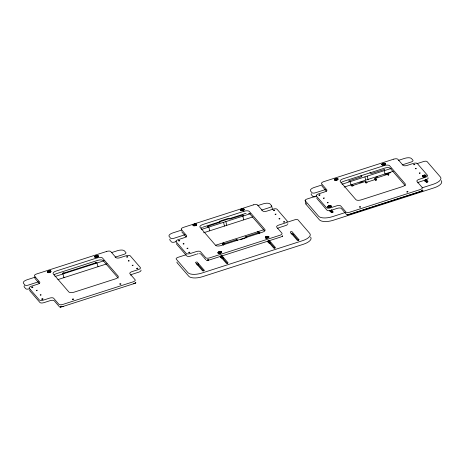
<?xml version="1.0" encoding="UTF-8"?>
<svg xmlns="http://www.w3.org/2000/svg" width="465" height="465" viewBox="0 0 465 465"><rect width="100%" height="100%" fill="white"/><g stroke="black" fill="none" stroke-linecap="round" stroke-linejoin="round"><path stroke-width="0.7" d="M237.022 240.643L237.226 239.516L223.805 243.829L222.898 243.648L223.31 245.119M236.958 240.08L236.046 239.894M351.895 185.378L352.819 185.506L365.304 181.513L365.984 181.646L365.554 182.635A0.727 0.296 -12.8 0 0 366.095 182.89A0.727 0.296 -12.8 0 0 366.943 182.501L367.123 182.129M365.821 182.071L366.728 182.251L375.36 179.473L375.511 178.955L375.796 180.199M220.282 256.634L221.09 256.25M221.189 256.703L221.166 256.302M267.671 237.406L266.707 237.394M268.491 241.044L268.113 241.364M268.009 241.608L268.532 241.172M329.993 206.675L328.97 206.722M330.83 210.366L329.964 210.651M330.853 210.32L330.818 210.779M331.01 211.319L330.981 210.941M425.318 179.909L425.585 180.304M424.766 181.054A0.727 0.296 -12.8 0 0 425.771 180.844L425.678 180.658M425.847 181.147L426.045 181.141M223.316 242.771L222.63 244.212A0.727 0.296 -12.8 0 0 223.171 244.468A0.727 0.296 -12.8 0 0 224.02 244.079L224.2 243.707M352.331 184.442L351.645 185.884A0.727 0.296 -12.8 0 0 352.185 186.145A0.727 0.296 -12.8 0 0 353.034 185.756L353.214 185.378M335.759 179.722L336.358 179.409M41.705 299.123C43.873 297.594 42.763 300.256 41.786 298.983M96.982 256.198L96.371 256.256C95.441 256.291 96.377 257.476 96.081 256.517L96.319 256.023L97.115 256.186L96.081 256.517M127.84 256.878C126.48 255.488 125.928 258.127 127.648 257.011M119.691 284.005C121.103 285.394 121.505 282.796 119.883 283.882M136.571 268.485C137.907 269.915 138.524 267.218 136.768 268.369M195.428 225.229C195.567 226.426 198.061 224.444 195.87 224.99M242.823 209.988C242.66 211.075 245.351 209.541 243.538 209.686M274.658 210.308C273.525 208.872 272.606 211.494 274.466 210.442M359.375 206.948C360.759 208.396 361.27 205.693 359.573 206.832M374.854 179.641L375.458 179.763A0.727 0.296 -12.8 0 0 376.47 179.554A0.727 0.296 -12.8 0 0 376.423 179.135L374.784 178.601L387.624 174.311L387.775 173.794M47.703 271.432L47.407 271.793A1.872 0.761 -12.8 0 0 47.947 272.42L48.767 272.449A1.796 0.732 -12.8 0 0 50.464 271.903L50.888 271.473A1.872 0.761 -12.8 0 0 50.342 270.845L49.836 270.746M95.098 256.192L94.796 256.552A1.872 0.761 -12.8 0 0 95.342 257.18L96.162 257.209A1.796 0.732 -12.8 0 0 97.859 256.663L98.284 256.232A1.872 0.761 -12.8 0 0 97.737 255.605L96.918 255.576A1.796 0.732 -12.8 0 0 95.22 256.122M193.103 224.961L193.399 224.601M240.794 209.36L240.498 209.721A1.872 0.761 -12.8 0 0 241.039 210.349L241.858 210.383A1.796 0.732 -12.8 0 0 243.555 209.837L243.98 209.407A1.872 0.761 -12.8 0 0 243.433 208.773L242.928 208.675M218.294 252.222L217.998 252.582A1.872 0.761 -12.8 0 0 218.544 253.21L219.364 253.239A1.796 0.732 -12.8 0 0 221.061 252.693L221.48 252.263A1.872 0.761 -12.8 0 0 220.939 251.635L220.044 251.548M218.213 252.623L218.056 252.838A1.872 0.761 -12.8 0 0 218.602 253.466L219.422 253.495A1.796 0.732 -12.8 0 0 221.119 252.948L221.538 252.518A1.872 0.761 -12.8 0 0 220.997 251.891M334.783 179.141L334.486 179.496A1.872 0.761 -12.8 0 0 335.027 180.129L335.846 180.158A1.796 0.732 -12.8 0 0 337.544 179.612L337.968 179.182A1.872 0.761 -12.8 0 0 337.421 178.554L336.916 178.45M327.982 206.239L327.686 206.6A1.872 0.761 -12.8 0 0 328.226 207.227L329.046 207.262A1.796 0.732 -12.8 0 0 330.743 206.716L331.167 206.286A1.872 0.761 -12.8 0 0 330.621 205.658L329.726 205.565A1.598 0.651 -12.8 0 0 328.214 206.053L327.842 206.384A1.662 0.674 -12.8 0 0 328.325 206.995L329.051 207.018A1.598 0.651 -12.8 0 0 330.563 206.536L330.941 206.152A1.662 0.674 -12.8 0 0 330.458 205.594M382.41 163.709L381.875 164.261A1.872 0.761 -12.8 0 0 382.422 164.889L383.241 164.918A1.796 0.732 -12.8 0 0 384.939 164.372L385.363 163.942A1.872 0.761 -12.8 0 0 384.817 163.314L383.921 163.221A1.598 0.651 -12.8 0 0 382.439 163.738M422.458 176.125L422.987 175.578M422.755 175.764L422.615 175.956A1.662 0.674 -12.8 0 0 423.098 176.52L423.824 176.543A1.598 0.651 -12.8 0 0 425.336 176.061L425.713 175.677A1.662 0.674 -12.8 0 0 425.231 175.119L424.499 175.09M219.288 252.704L220.201 252.454M221.299 256.546L220.939 256.872M268.491 241.515L268.526 241.056M330.981 210.564L329.883 210.866M330.882 211.081L330.789 210.599M424.836 180.193L425.475 179.763M425.597 180.199L425.777 179.943L425.26 179.74M425.655 180.606L425.545 180.06M425.725 180.902L425.76 180.443L424.975 180.798M246.677 237.586L246.229 237.842M47.564 271.572L47.936 271.24M47.883 271.618L47.465 272.048A1.872 0.761 -12.8 0 0 48.005 272.676L48.825 272.705A1.796 0.732 -12.8 0 0 50.522 272.159L50.947 271.729A1.872 0.761 -12.8 0 0 50.4 271.101L50.022 271.06M94.953 256.331L95.331 256M193.26 224.746L193.638 224.409A1.662 0.674 -12.8 0 1 195.219 223.898M240.975 209.546L240.556 209.977A1.872 0.761 -12.8 0 0 241.097 210.604L241.916 210.639A1.796 0.732 -12.8 0 0 243.614 210.093L244.038 209.663A1.872 0.761 -12.8 0 0 243.794 209.128M218.155 252.367L218.533 252.03M220.881 252.518L221.259 252.135A1.662 0.674 -12.8 0 0 220.776 251.571L220.433 251.536M334.963 179.321L334.544 179.752A1.872 0.761 -12.8 0 0 335.085 180.385L335.904 180.414A1.796 0.732 -12.8 0 0 337.602 179.868L338.026 179.438A1.872 0.761 -12.8 0 0 337.782 178.909M265.893 236.784L265.358 237.336A1.872 0.761 -12.8 0 0 265.904 237.964L266.724 237.993A1.796 0.732 -12.8 0 0 268.421 237.446L268.84 237.016A1.872 0.761 -12.8 0 0 268.299 236.389L267.404 236.301A1.662 0.674 -12.8 0 0 265.811 236.807M265.841 237.162L265.416 237.592A1.872 0.761 -12.8 0 0 265.963 238.22L266.782 238.249A1.796 0.732 -12.8 0 0 268.479 237.702L268.898 237.272A1.872 0.761 -12.8 0 0 268.357 236.644L267.974 236.604M328.162 206.425L327.744 206.855A1.872 0.761 -12.8 0 0 328.284 207.483L329.104 207.518A1.796 0.732 -12.8 0 0 330.801 206.972L331.225 206.541A1.872 0.761 -12.8 0 0 330.981 206.007M382.038 164.04L382.3 163.831A1.796 0.732 -12.8 0 1 383.997 163.285L384.433 163.267M48.616 271.81L49.046 271.56M32.864 287.51C33.154 285.696 30.324 288.312 32.614 287.608M220.433 252.704L220.131 252.001L219.096 252.332L219.189 252.739M319.943 195.213C320.368 193.417 317.438 195.974 319.699 195.317M283.58 221.77C283.499 223.549 285.94 220.887 283.83 221.683M384.41 164.308L382.974 164.006L384.009 163.674L384.288 164.296M328.865 206.693L329.877 206.367M221.049 256.715L221.398 256.767L220.887 257.209M221.113 257.366L221.398 256.942L220.718 257.157M268.404 241.573L268.747 241.451L268.474 241.87M268.787 242.277L268.212 242.509M330.731 210.837L330.859 210.436M331.115 211.54L330.371 211.79M425.777 181.141L425.83 180.745L425.283 181.083M48.924 271.264L48.686 271.758L49.72 271.426L48.924 271.264L49.017 271.67M48.552 271.769L49.778 271.659M194.196 224.711L195.422 224.595L194.196 224.711L194.289 225.118M241.684 209.878L241.591 209.471L242.625 209.14L242.904 209.762M241.591 209.471L242.817 209.355M242.445 209.86L242.678 209.366L241.643 209.703L242.393 209.634M219.096 252.332L220.317 252.216M335.672 179.653L335.579 179.246L336.614 178.915L336.893 179.537M335.579 179.246L336.805 179.135M336.433 179.641L336.666 179.147L335.631 179.478L336.381 179.409M266.875 236.807L266.643 237.301L267.677 236.97L266.875 236.807L266.701 237.301L267.747 237.15M266.509 237.313L267.73 237.202L267.253 237.243M383.259 164.354L384.195 163.895M328.871 206.756L329.203 206.076L329.813 206.018L330.092 206.64M328.778 206.35L330.005 206.233M423.551 175.875L424.778 175.758L423.551 175.875L423.644 176.281M220.201 256.849L221.113 256.697M330.871 211.017L330.103 211.255M330.935 211.319L330.301 211.494M268.474 241.451L268.049 241.69M268.613 242.05L268.142 242.207M424.615 176.328L424.086 176.473M425.574 180.246L424.748 180.385M425.644 180.542L424.725 180.693M425.708 180.844L424.923 181.013M219.852 221.096C218.544 221.677 221.509 221.729 219.945 222.282L207.32 226.414L207.355 226.757L208.861 227.065L209.709 230.809M42.92 299.164L42.106 299.35M424.783 176.375L424.266 176.561M407.66 192.01C409.154 190.237 405.242 192.353 407.381 192.074M361.346 175.59C359.776 176.136 362.892 176.264 361.328 176.816L348.698 180.949L348.738 181.292L350.244 181.6L351.092 185.343M246.252 236.615L245.77 236.929L245.985 237.173M330.662 210.785L330.167 210.895M330.731 211.087L329.952 211.168M330.638 211.529L331.15 211.087L330.859 210.895M220.736 255.971L220.148 256.035M35.375 277.094L27.086 279.761A5.603 2.279 -12.8 0 0 23.5 283.354L24.901 284.975A2.802 1.139 -12.8 0 0 28.342 285.092L38.583 281.796M111.35 252.664L117.569 250.664A5.603 2.279 -12.8 0 1 124.451 250.891L125.852 252.512A2.802 1.139 -12.8 0 1 124.062 254.314L115.099 257.192M181.763 230.047L172.782 232.93A5.603 2.279 -12.8 0 0 169.196 236.522L170.597 238.15A2.802 1.139 -12.8 0 0 174.038 238.26L184.965 234.749M257.744 205.611L263.266 203.833A5.603 2.279 -12.8 0 1 270.148 204.059L271.548 205.687A2.802 1.139 -12.8 0 1 269.758 207.483L261.487 210.139M321.763 185.024L314.166 187.471A5.603 2.279 -12.8 0 0 310.579 191.063L311.98 192.684A2.802 1.139 -12.8 0 0 315.421 192.801L325.663 189.505M398.435 160.373L404.649 158.373A5.603 2.279 -12.8 0 1 411.531 158.6L412.932 160.222A2.802 1.139 -12.8 0 1 411.141 162.018L402.184 164.901M220.619 220.84L228.484 218.318M244.509 213.801L203.461 227.001A4.412 1.796 -12.8 0 0 203.095 227.123M63.6 277.157L64.013 277.634L62.752 273.414L96.772 262.475L98.034 266.695M54.969 276.53L104.073 260.737M201.351 229.478L250.461 213.685M342.048 184.233L391.158 168.446M316.467 195.974L307.057 199.003A2.802 1.139 -12.8 0 0 305.267 200.799L318.589 216.237A11.207 4.557 -12.8 0 0 332.353 216.69L345.489 212.47M344.123 187.081L393.256 171.283M416.948 163.663L423.673 161.506A2.802 1.139 -12.8 0 1 427.114 161.617L440.436 177.055A11.207 4.557 -12.8 0 1 433.264 184.245L422.208 187.802M57.869 279.61L106.991 263.818M176.252 241.568L174.887 242.003A2.802 1.139 -12.8 0 1 171.446 241.893L170.045 240.266A5.603 2.279 -12.8 0 1 169.923 239.086M203.565 232.785L252.693 216.986M359.794 182.547L363.136 181.472M375.592 177.467L377.632 176.81M385.805 174.183L390.629 172.631M186.279 254.681L178.043 257.325A2.802 1.139 -12.8 0 0 176.252 259.121L187.93 272.653A11.207 4.557 -12.8 0 0 201.694 273.106L302.605 240.661A11.207 4.557 -12.8 0 0 309.777 233.471L298.1 219.945A2.802 1.139 -12.8 0 0 294.659 219.829L287.056 222.276M215.772 245.195L263.556 229.832M240.335 239.737L245.195 238.173M196.3 254.279L190.807 256.046A3.307 1.349 -12.8 0 1 186.744 255.913M135.67 282.272A3.307 1.349 -12.8 0 1 135.664 283.104L60.555 307.26L60.415 306.633L61.793 306.191M421.226 190.633L422.604 190.191L422.743 190.813L347.634 214.964A3.307 1.349 -12.8 0 1 346.506 214.499L341.316 208.483A3.307 1.349 -12.8 0 0 337.253 208.349L331.068 210.337A3.307 1.349 -12.8 0 1 327.005 210.203L316.95 198.549A3.307 1.349 -12.8 0 1 316.921 197.77M208.75 260.231L207.373 260.673L207.227 260.051L208.605 259.61M220.462 256.465L221.84 256.023M267.323 241.399L269.386 240.731M96.534 256.488L96.319 256.924M49.005 271.769L49.749 271.81M369.867 172.852C371.285 172.195 370.111 174.195 371.535 173.532L384.369 169.522L384.695 169.673L384.264 170.661L385.113 174.404M414.309 164.238C411.903 165.203 416.5 164.616 414.315 164.25M243.712 210.273L243.143 210.354M96.615 256.918L96.546 256.942M189.214 252.745C191.679 251.716 187.029 252.35 189.209 252.733M73.011 298.937C70.622 299.977 75.202 299.309 73.017 298.954M195.283 224.607L194.248 224.944L194.998 224.874M96.743 256.692L95.947 256.529M319.13 195.405L319.42 195.381M32.341 287.678L32.044 287.696M220.119 252.35L219.149 252.559L220.369 252.449L219.893 252.489M336.526 178.461L337.044 178.508M336.66 178.781L337.48 178.81M335.852 179.92L335.125 179.891A1.662 0.674 -12.8 0 1 334.643 179.333L335.015 178.949A1.662 0.674 -12.8 0 1 336.602 178.432M329.801 205.623L330.243 205.611M243.056 208.733L242.538 208.686A1.598 0.651 -12.8 0 0 241.027 209.174L240.655 209.506A1.662 0.674 -12.8 0 0 241.137 210.116L241.864 210.139A1.598 0.651 -12.8 0 0 243.375 209.657L243.753 209.273A1.662 0.674 -12.8 0 0 243.271 208.715M242.672 209L243.491 209.029M195.143 223.927L195.875 223.956A1.662 0.674 -12.8 0 1 196.358 224.514L195.98 224.897A1.598 0.651 -12.8 0 1 194.475 225.38L193.742 225.356A1.662 0.674 -12.8 0 1 193.26 224.793M267.48 236.359L267.916 236.348M266.73 237.755L265.997 237.725A1.662 0.674 -12.8 0 1 265.515 237.167L265.782 236.906A1.796 0.732 -12.8 0 1 266.59 236.58M96.976 255.831L97.795 255.86A1.872 0.761 -12.8 0 1 98.336 256.488L97.917 256.918A1.796 0.732 -12.8 0 1 96.22 257.465L95.401 257.436M219.37 253.001L218.637 252.972M96.168 256.971L95.441 256.942A1.662 0.674 -12.8 0 1 94.953 256.384M49.447 270.758L49.964 270.804M330.772 211.191L331.208 211.319M422.999 176.752L423.818 176.787A1.796 0.732 -12.8 0 0 425.516 176.241L425.94 175.811A1.872 0.761 -12.8 0 0 425.394 175.183L424.574 175.148A1.796 0.732 -12.8 0 0 422.912 175.729M193.643 225.589L194.463 225.624A1.796 0.732 -12.8 0 0 196.16 225.077L196.585 224.647A1.872 0.761 -12.8 0 0 196.044 224.014L195.219 223.985A1.796 0.732 -12.8 0 0 193.556 224.566M424.807 180.478L425.678 180.013M268.532 241.631L268.793 241.899L268.061 242.306A0.727 0.296 -12.8 0 0 268.822 241.928A0.727 0.296 -12.8 0 0 268.479 241.62M386.351 173.503L388.688 173.974A0.727 0.296 -12.8 0 1 388.728 174.392A0.727 0.296 -12.8 0 1 387.723 174.602L387.113 174.48M257.337 231.832L259.673 232.297A0.727 0.296 -12.8 0 1 259.714 232.721A0.727 0.296 -12.8 0 1 258.709 232.924L258.098 232.802M246.828 237.342L245.078 236.993L258.494 232.68L258.976 232.366L258.761 232.116L259.046 233.366M221.096 256.384L221.171 256.418A0.895 0.366 -12.8 0 1 221.503 256.564L227.495 263.51M229.326 218.306L229.257 218.969L230.03 219.032L242.986 214.981L243.311 215.138L242.881 216.126L243.736 219.869M95.465 262.899L95.871 262.4L96.772 262.475M426.091 179.234L427.945 181.379A0.895 0.366 -12.8 0 1 427.37 181.955A0.895 0.366 -12.8 0 1 426.271 181.92L424.882 180.31M425.585 180.007L427.44 182.158M405.294 185.768L390.193 168.272A4.412 1.796 -12.8 0 0 384.776 168.092L343.722 181.292A4.412 1.796 -12.8 0 0 341.002 182.879M326.54 191.359L322.175 186.302A3.307 1.349 -12.8 0 1 322.065 185.692M331.318 209.709L333.173 211.854A0.895 0.366 -12.8 0 1 332.597 212.429A0.895 0.366 -12.8 0 1 331.499 212.395L329.644 210.25M330.813 210.482L332.667 212.627M298.431 240.486L292.439 233.54A0.895 0.366 -12.8 0 0 290.951 233.68M264.556 230.931L249.932 213.981A4.412 1.796 -12.8 0 0 249.798 213.848M269.392 240.55L275.385 247.49A0.895 0.366 -12.8 0 1 274.809 248.066A0.895 0.366 -12.8 0 1 273.705 248.031L267.712 241.085M274.879 248.269L268.886 241.329A0.895 0.366 -12.8 0 0 268.555 241.196M221.543 255.25L227.995 262.731A0.895 0.366 -12.8 0 1 227.42 263.306A0.895 0.366 -12.8 0 1 226.321 263.266L220.329 256.325M186.273 237.069L181.908 232.012A3.307 1.349 -12.8 0 1 181.798 231.826M203.217 256.697L201.054 254.192A3.307 1.349 -12.8 0 0 199.456 253.687M203.647 257.197L205.815 259.708M203.658 270.961L197.666 264.015A0.895 0.366 -12.8 0 0 196.457 264.015M186.355 255.465L176.683 244.259A3.307 1.349 -12.8 0 1 176.654 243.48M118.215 278.058L103.114 260.563A4.412 1.796 -12.8 0 0 97.697 260.383L56.643 273.583A4.412 1.796 -12.8 0 0 54.109 274.96M39.461 283.65L35.096 278.593A3.307 1.349 -12.8 0 1 35.096 277.762L34.956 277.134M424.586 175.543L424.679 175.95M424.353 176.037L424.446 176.444M423.975 175.601L424.068 176.008M423.737 176.096L423.83 176.497M388.002 173.933L388.269 175.288M387.95 174.096L388.234 175.346M384.009 163.674L384.102 164.081M383.776 164.168L384.247 164.122L383.16 164.226M383.398 163.732L383.491 164.139M382.974 164.006L383.067 164.412M375.714 179.048L376.028 180.397M375.598 178.979L376.011 180.449M367.257 176.13L368.106 179.874M364.961 176.869L365.67 179.99M365.972 181.751L366.251 183.001M347.634 214.964L347.495 214.342A3.307 1.349 -12.8 0 0 350.43 214.005L420.494 191.481A3.307 1.349 -12.8 0 0 422.604 190.191M336.614 178.915L336.707 179.321M336.003 178.973L336.096 179.38M329.813 206.018L329.906 206.425M329.58 206.512L330.057 206.466L328.97 206.57M329.203 206.076L329.296 206.477M305.145 200.52L305.958 204.118M271.676 205.96L272.525 209.703M267.677 236.97L267.77 237.377M267.491 236.749L267.584 237.156M258.959 232.209L259.267 233.506M258.842 232.14L259.197 233.418M242.625 209.14L242.718 209.546M242.015 209.198L242.108 209.599M225.874 221.596L226.722 225.339M223.584 222.328L224.432 226.071M222.88 243.701L223.171 245.003M220.131 252.001L220.224 252.402M219.521 252.053L219.608 252.46M194.62 224.438L194.713 224.839M194.387 224.926L194.48 225.333M198.107 263.643L198.375 264.806A2.453 1 -12.8 0 0 197.073 264.905M135.664 283.104L135.524 282.482A3.307 1.349 -12.8 0 1 133.409 283.772M96.691 256.459L96.784 256.866M96.319 256.023L96.412 256.43M95.895 256.302L95.988 256.703M49.72 271.426L49.813 271.833M49.534 271.205L49.627 271.612M60.555 307.26A3.307 1.349 -12.8 0 1 59.427 306.79L54.236 300.774A3.307 1.349 -12.8 0 0 50.173 300.64L43.989 302.628A3.307 1.349 -12.8 0 1 39.926 302.494L29.87 290.84A3.307 1.349 -12.8 0 1 30.085 289.753M130.694 275.17A3.307 1.349 -12.8 0 1 132.595 274.135L138.779 272.147A3.307 1.349 -12.8 0 0 140.895 270.026M63.35 306.301A3.307 1.349 -12.8 0 1 60.415 306.633M62.752 273.414A0.721 0.291 -12.8 0 1 63.147 272.903A0.721 0.291 -12.8 0 1 64.06 272.996M29.19 288.835A2.802 1.139 -12.8 0 1 25.749 288.719L24.349 287.097A5.603 2.279 -12.8 0 1 24.424 285.586M47.912 271.653A1.796 0.732 -12.8 0 1 48.273 271.455M48.691 271.293A1.796 0.732 -12.8 0 1 49.151 271.176M47.825 271.362A1.796 0.732 -12.8 0 1 49.523 270.816M50.179 270.781A1.662 0.674 -12.8 0 1 50.662 271.345L50.284 271.723A1.598 0.651 -12.8 0 1 48.773 272.211L48.046 272.182A1.598 0.651 -12.8 0 1 47.599 271.647M47.86 271.264A1.662 0.674 -12.8 0 1 49.435 270.752M95.308 256.413A1.796 0.732 -12.8 0 1 95.662 256.215M96.086 256.052A1.796 0.732 -12.8 0 1 97.005 255.866M95.302 257.465A1.872 0.761 -12.8 0 1 94.755 256.837M96.098 257A1.662 0.674 -12.8 0 0 97.673 256.494L98.057 256.105A1.662 0.674 -12.8 0 0 97.574 255.541L96.842 255.518A1.662 0.674 -12.8 0 0 95.249 256.023M270.392 242.928A2.575 1.046 -12.8 0 1 269.421 243.451M270.043 242.422A2.575 1.046 -12.8 0 1 268.665 242.992M267.044 236.464A1.796 0.732 -12.8 0 1 267.509 236.394M266.195 236.964A1.796 0.732 -12.8 0 1 266.614 236.801M268.131 236.325A1.662 0.674 -12.8 0 1 268.613 236.888L268.241 237.266A1.662 0.674 -12.8 0 1 266.654 237.784M240.951 209.326A1.796 0.732 -12.8 0 1 242.649 208.779M241.01 209.581A1.796 0.732 -12.8 0 1 241.783 209.227M244.886 213.691A4.412 1.796 -12.8 0 1 246.119 213.418M248.548 213.371A4.412 1.796 -12.8 0 1 249.414 213.615M196.986 254.059A3.307 1.349 -12.8 0 1 198.195 253.768M207.001 260.603A3.307 1.349 -12.8 0 1 206.425 260.365M282.598 235.871A3.307 1.349 -12.8 0 1 282.482 236.522L282.342 235.9A3.307 1.349 -12.8 0 1 280.226 237.191L210.168 259.714A3.307 1.349 -12.8 0 1 207.227 260.051M277.512 228.588A3.307 1.349 -12.8 0 1 279.413 227.554L285.597 225.566A3.307 1.349 -12.8 0 0 287.492 224.531M287.835 223.665A3.307 1.349 -12.8 0 1 287.852 223.927M201.153 228.176A4.412 1.796 -12.8 0 1 201.711 227.78M202.037 227.594A4.412 1.796 -12.8 0 1 202.374 227.426M218.422 252.152A1.796 0.732 -12.8 0 1 220.119 251.606M218.835 252.21A1.796 0.732 -12.8 0 1 219.253 252.047M220.875 252.524A1.662 0.674 -12.8 0 1 219.3 253.03M218.55 253.001A1.662 0.674 -12.8 0 1 218.068 252.443M218.451 252.053A1.662 0.674 -12.8 0 1 220.026 251.548M221.119 256.866A0.727 0.296 -12.8 0 1 221.177 257.378M223.206 258.029A2.575 1.046 -12.8 0 1 222.061 258.697M222.886 257.529A2.575 1.046 -12.8 0 1 221.613 258.151M193.545 225.624A1.872 0.761 -12.8 0 1 193.004 224.996M193.94 224.595A1.796 0.732 -12.8 0 0 193.58 224.787L193.161 225.217A1.872 0.761 -12.8 0 0 193.702 225.845L194.521 225.88A1.796 0.732 -12.8 0 0 196.218 225.333L196.643 224.903A1.872 0.761 -12.8 0 0 196.102 224.269L195.277 224.24A1.796 0.732 -12.8 0 0 194.818 224.31M374.999 178.851A0.738 0.302 -12.8 0 1 375.267 178.287M328.139 206.204A1.796 0.732 -12.8 0 1 329.836 205.658M328.552 206.268A1.796 0.732 -12.8 0 1 328.97 206.105M330.807 210.883A0.727 0.296 -12.8 0 1 331.144 211.191A0.727 0.296 -12.8 0 1 330.324 211.54M331.307 211.645A0.727 0.296 -12.8 0 1 331.318 211.802M332.719 212.197A2.575 1.046 -12.8 0 1 331.743 212.714M332.132 211.825A2.575 1.046 -12.8 0 1 330.993 212.261M334.94 179.106A1.796 0.732 -12.8 0 1 336.637 178.56M334.998 179.362A1.796 0.732 -12.8 0 1 335.352 179.165M337.259 178.49A1.662 0.674 -12.8 0 1 337.741 179.048L337.363 179.432A1.662 0.674 -12.8 0 1 335.782 179.949M315.206 196.794A2.802 1.139 -12.8 0 1 312.829 196.428L311.428 194.806A5.603 2.279 -12.8 0 1 311.306 193.626M422.749 189.982A3.307 1.349 -12.8 0 1 422.743 190.813M417.773 182.879A3.307 1.349 -12.8 0 1 419.674 181.844L425.859 179.856A3.307 1.349 -12.8 0 0 427.974 177.735M381.934 164.517A1.872 0.761 -12.8 0 0 382.48 165.145L383.3 165.174A1.796 0.732 -12.8 0 0 384.997 164.627L385.421 164.197A1.872 0.761 -12.8 0 0 384.875 163.57M382.712 163.889A1.796 0.732 -12.8 0 1 383.59 163.604M384.654 163.25A1.662 0.674 -12.8 0 1 385.136 163.808L384.758 164.192A1.598 0.651 -12.8 0 1 383.247 164.68L382.521 164.651A1.598 0.651 -12.8 0 1 382.073 164.116M422.9 176.787A1.872 0.761 -12.8 0 1 422.36 176.159M423.29 175.758A1.796 0.732 -12.8 0 0 422.935 175.95L422.516 176.38A1.872 0.761 -12.8 0 0 423.057 177.008L423.877 177.043A1.796 0.732 -12.8 0 0 425.574 176.497L425.998 176.066A1.872 0.761 -12.8 0 0 425.452 175.439L424.632 175.404A1.796 0.732 -12.8 0 0 423.714 175.596M422.999 175.567A1.662 0.674 -12.8 0 1 424.574 175.061M425.731 180.426A0.727 0.296 -12.8 0 1 425.771 180.844M425.725 181.059A0.727 0.296 -12.8 0 1 425.998 181.112M427.137 181.21A2.575 1.046 -12.8 0 1 425.766 181.786M427.056 181.995A2.575 1.046 -12.8 0 1 426.219 182.344M310.591 237.069A11.207 4.557 -12.8 0 1 303.418 244.253L202.507 276.698A11.207 4.557 -12.8 0 1 188.744 276.245L177.072 262.719A2.802 1.139 -12.8 0 1 177.107 261.964M291.846 234.43A2.453 1 -12.8 0 1 293.148 234.331M441.256 180.653A11.207 4.557 -12.8 0 1 434.083 187.837L333.173 220.288A11.207 4.557 -12.8 0 1 319.409 219.835L306.08 204.391A2.802 1.139 -12.8 0 1 306.266 203.472M36.351 290.439C36.938 291.433 38.113 289.468 36.351 290.439M40.246 294.95C40.833 295.943 42.007 293.979 40.246 294.95M128.328 260.859C128.915 261.859 130.09 259.889 128.328 260.859M132.217 265.376C132.804 266.369 133.984 264.405 132.217 265.376M178.543 240.731C179.153 242.009 180.885 239.463 178.548 240.742M183.164 243.852C183.751 244.852 184.931 242.881 183.164 243.852M187.058 248.368C187.645 249.362 188.825 247.397 187.058 248.368M275.141 214.278C275.728 215.278 276.908 213.307 275.141 214.278M279.035 218.788C279.622 219.788 280.802 217.818 279.035 218.788M323.431 198.142C324.018 199.142 325.198 197.172 323.431 198.142M327.325 202.659C327.912 203.653 329.086 201.688 327.325 202.659M415.408 168.568C415.995 169.568 417.169 167.598 415.408 168.568M419.302 173.079C419.883 174.079 421.063 172.108 419.302 173.079M424.028 175.828L423.795 176.322L424.83 175.991L424.028 175.828M106.7 251.431L36.642 273.961A3.307 1.349 -12.8 0 0 34.526 276.082L39.717 282.098A3.307 1.349 -12.8 0 1 37.595 284.22L31.417 286.207A3.307 1.349 -12.8 0 0 29.295 288.329L39.356 299.983A3.307 1.349 -12.8 0 0 43.419 300.117L49.604 298.129A3.307 1.349 -12.8 0 1 53.667 298.263L58.857 304.279A3.307 1.349 -12.8 0 0 62.92 304.412L132.984 281.883A3.307 1.349 -12.8 0 0 135.1 279.761L129.909 273.745A3.307 1.349 -12.8 0 1 132.025 271.624L138.21 269.636A3.307 1.349 -12.8 0 0 140.325 267.514L130.27 255.86A3.307 1.349 -12.8 0 0 126.201 255.727L120.022 257.715A3.307 1.349 -12.8 0 1 115.959 257.581L110.769 251.565A3.307 1.349 -12.8 0 0 106.7 251.431M393.779 159.14L323.721 181.67A3.307 1.349 -12.8 0 0 321.606 183.791L326.796 189.807A3.307 1.349 -12.8 0 1 324.675 191.929L318.496 193.917A3.307 1.349 -12.8 0 0 316.38 196.038L326.436 207.692A3.307 1.349 -12.8 0 0 330.499 207.826L336.683 205.838A3.307 1.349 -12.8 0 1 340.746 205.972L345.937 211.988A3.307 1.349 -12.8 0 0 350 212.121L420.064 189.592A3.307 1.349 -12.8 0 0 422.179 187.471L416.989 181.455A3.307 1.349 -12.8 0 1 419.105 179.333L425.289 177.345A3.307 1.349 -12.8 0 0 427.405 175.224L417.349 163.57A3.307 1.349 -12.8 0 0 413.286 163.436L407.102 165.424A3.307 1.349 -12.8 0 1 403.039 165.29L397.848 159.274A3.307 1.349 -12.8 0 0 393.779 159.14M253.518 204.85L183.454 227.379A3.307 1.349 -12.8 0 0 181.338 229.501L186.529 235.517A3.307 1.349 -12.8 0 1 184.413 237.638L178.229 239.626A3.307 1.349 -12.8 0 0 176.113 241.748L186.174 253.402A3.307 1.349 -12.8 0 0 190.237 253.535L196.416 251.548A3.307 1.349 -12.8 0 1 200.485 251.681L205.675 257.697A3.307 1.349 -12.8 0 0 209.738 257.831L279.796 235.302A3.307 1.349 -12.8 0 0 281.918 233.18L276.727 227.164A3.307 1.349 -12.8 0 1 278.843 225.043L285.022 223.055A3.307 1.349 -12.8 0 0 287.143 220.933L277.082 209.279A3.307 1.349 -12.8 0 0 273.019 209.145L266.834 211.133A3.307 1.349 -12.8 0 1 262.772 211L257.581 204.984A3.307 1.349 -12.8 0 0 253.518 204.85M97.127 257.872L56.073 271.072A4.412 1.796 -12.8 0 0 53.248 273.902L68.826 291.95A4.412 1.796 -12.8 0 0 74.243 292.125L115.291 278.924A4.412 1.796 -12.8 0 0 118.116 276.1L102.544 258.052A4.412 1.796 -12.8 0 0 97.127 257.872M384.206 165.581L343.153 178.781A4.412 1.796 -12.8 0 0 340.328 181.612L355.905 199.654A4.412 1.796 -12.8 0 0 361.322 199.834L402.376 186.634A4.412 1.796 -12.8 0 0 405.195 183.809L389.624 165.761A4.412 1.796 -12.8 0 0 384.206 165.581M243.939 211.29L202.891 224.49A4.412 1.796 -12.8 0 0 200.066 227.321L215.638 245.363A4.412 1.796 -12.8 0 0 221.061 245.543L262.109 232.343A4.412 1.796 -12.8 0 0 264.934 229.512L249.362 211.47A4.412 1.796 -12.8 0 0 243.939 211.29M298.931 239.708L292.02 231.692A0.895 0.366 -12.8 0 0 290.916 231.657A0.895 0.366 -12.8 0 0 290.34 232.233L297.257 240.248A0.895 0.366 -12.8 0 0 298.356 240.283A0.895 0.366 -12.8 0 0 298.931 239.708M204.158 270.182L197.247 262.167A0.895 0.366 -12.8 0 0 196.143 262.132A0.895 0.366 -12.8 0 0 195.567 262.708L202.484 270.717A0.895 0.366 -12.8 0 0 203.583 270.758A0.895 0.366 -12.8 0 0 204.158 270.182"/></g></svg>
